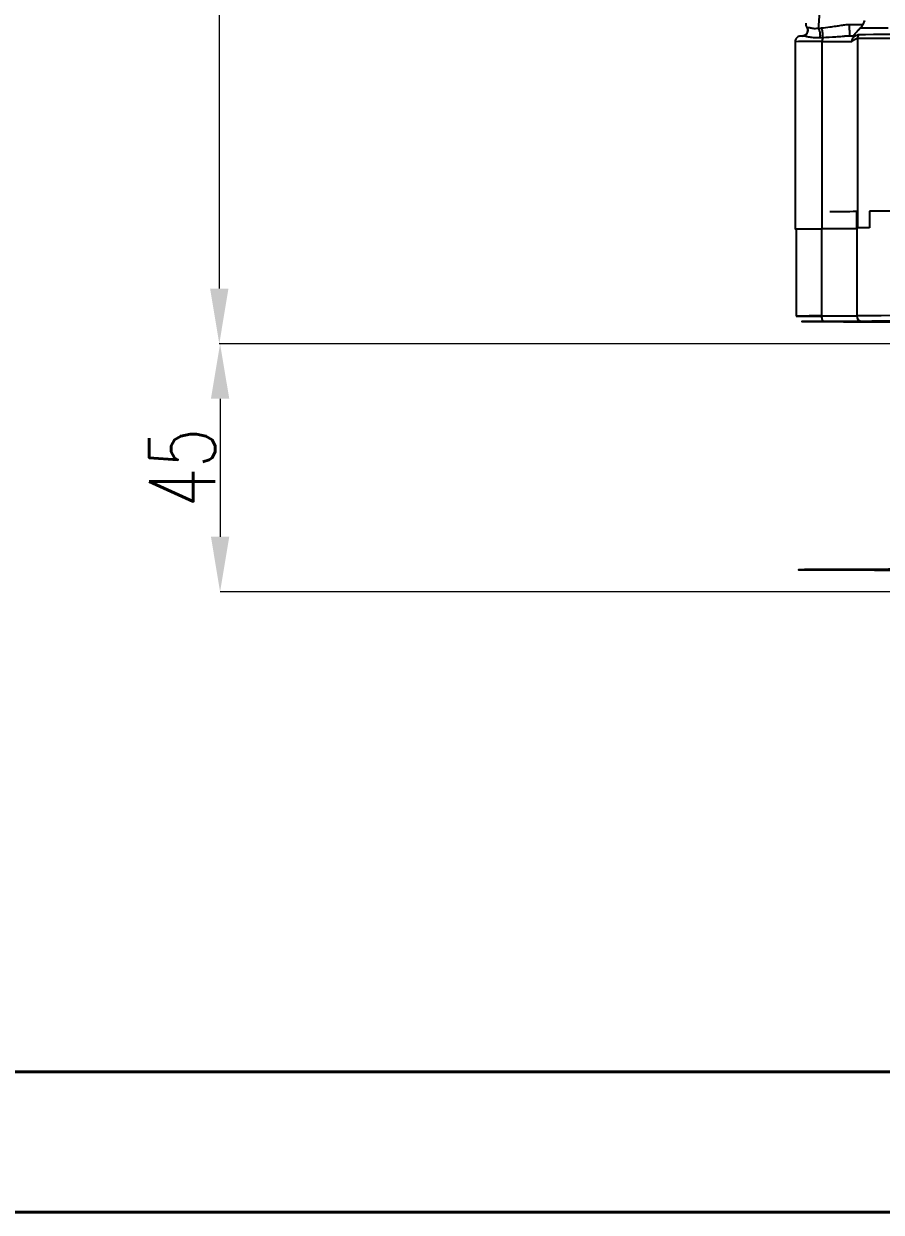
# Model space of a CAD drawing. Header units: millimetres. Extents: x 2251 to 4395, y 932 to 2449.
# Drawn here: x 2872.4 to 3028.3, y 932.4 to 1148.3 of the extents above; entities that cross this region are included whole.
import ezdxf

# ---------------------------------------------------------------- set-up
doc = ezdxf.new("R2010")
doc.units = ezdxf.units.MM
for name, color, linetype, lineweight in [('AM_5', 3, 'Continuous', 25), ('AM_BOR', 7, 'Continuous', 50), ('粗实线', 7, 'Continuous', 40)]:
    doc.layers.add(name, color=color, linetype=linetype, lineweight=lineweight)
doc.styles.add('SLDTEXTSTYLE1', font='txt.shx', dxfattribs={"width": 0.7, "bigfont": 'gbcbig.shx'})
doc.dimstyles.new('SLDDIMSTYLE12$0', dxfattribs={"dimtxt": 12, "dimasz": 10, "dimexe": 0, "dimexo": 0.0625, "dimgap": 0.875, "dimtad": 1, "dimdec": 1, "dimlfac": 1.8, "dimrnd": 1e-09, "dimzin": 12, "dimdsep": 46, "dimtxsty": 'SLDTEXTSTYLE1', "dimcen": 0.09, "dimdle": 8.16, "dimclrd": 3, "dimclre": 3, "dimadec": 0, "dimazin": 3, "dimtfac": 1, "dimtdec": 1, "dimtofl": 0, "dimtmove": 0, "dimatfit": 3, "dimfxl": 0, "dimfrac": 2, "dimtolj": 1, "dimlwd": 5, "dimlwe": 5, "dimarcsym": 0})

# ---------------------------------------------------------------- blocks, each defined once
blk = doc.blocks.new('*D73')
at = {"layer": 'AM_5', "color": 3, "lineweight": 5, "transparency": 16777216}
blk.add_line((3058.3, 1331.83), (2907.96, 1331.83), dxfattribs=at)
at = {"layer": 'AM_5', "color": 3, "linetype": 'Continuous', "lineweight": 5, "transparency": 16777216}
for p, q in [((2907.96, 1321.83), (2907.96, 1100.2)), ((3037.59, 1090.2), (2907.96, 1090.2))]:
    blk.add_line(p, q, dxfattribs=at)
at = {"layer": 'AM_5', "color": 3, "transparency": 16777216}
for points in [[(2906.29, 1321.83), (2909.62, 1321.83), (2907.96, 1331.83)], [(2906.29, 1100.2), (2909.62, 1100.2), (2907.96, 1090.2)]]:
    blk.add_solid(points, dxfattribs=at)
at = {"layer": 'Defpoints', "color": 0, "transparency": 16777216}
for p in [(3058.36, 1331.83), (2907.96, 1090.2), (3037.65, 1090.2)]:
    blk.add_point(p, dxfattribs=at)
at = {"layer": 'AM_5', "color": 0, "transparency": 16777216, "insert": (2901.08, 1164.12), "char_height": 12, "attachment_point": 5, "rotation": 90, "style": 'SLDTEXTSTYLE1'}
blk.add_mtext('\\A1;245', dxfattribs=at)
blk = doc.blocks.new('*D74')
at = {"layer": 'AM_5', "color": 3, "lineweight": 5, "transparency": 16777216}
blk.add_line((3037.56, 1090.2), (2908.1, 1090.2), dxfattribs=at)
at = {"layer": 'AM_5', "color": 3, "linetype": 'Continuous', "lineweight": 5, "transparency": 16777216}
for p, q in [((2908.1, 1080.2), (2908.1, 1055.13)), ((3036.66, 1045.13), (2908.1, 1045.13))]:
    blk.add_line(p, q, dxfattribs=at)
at = {"layer": 'AM_5', "color": 3, "transparency": 16777216}
for points in [[(2906.44, 1080.2), (2909.77, 1080.2), (2908.1, 1090.2)], [(2906.44, 1055.13), (2909.77, 1055.13), (2908.1, 1045.13)]]:
    blk.add_solid(points, dxfattribs=at)
at = {"layer": 'Defpoints', "color": 0, "transparency": 16777216}
for p in [(3037.62, 1090.2), (2908.1, 1045.13), (3036.73, 1045.13)]:
    blk.add_point(p, dxfattribs=at)
at = {"layer": 'AM_5', "color": 0, "transparency": 16777216, "insert": (2901.23, 1067.67), "char_height": 12, "attachment_point": 5, "rotation": 90, "style": 'SLDTEXTSTYLE1'}
blk.add_mtext('\\A1;45', dxfattribs=at)
blk = doc.blocks.new('rA3')
at = {"layer": '粗实线'}
for p, q in [((358.384, 129.26), (748.384, 129.26)), ((333.384, 124.26), (753.384, 124.26))]:
    blk.add_line(p, q, dxfattribs=at)

msp = doc.modelspace()

# ---------------------------------------------------------------- linework, layer by layer
at = {"color": 7, "linetype": 'Continuous', "lineweight": 25}
for p, q in [((3024.968, 1148.199), (3025.296, 1148.913)), ((3014.767, 1147.619), (3014.847, 1147.642)), ((3016.813, 1147.517), (3017.341, 1147.567)), ((3022.507, 1148.199), (3024.968, 1148.199)), ((3024.44, 1147.494), (3024.119, 1147.18)), ((3012.586, 1145.062), (3012.586, 1111.062)), ((3014.113, 1146.097), (3014.001, 1146.072)), ((3017.615, 1145.763), (3017.147, 1145.738)), ((3017.522, 1111.077), (3017.522, 1145.077)), ((3022.507, 1146.082), (3021.977, 1146.056)), ((3022.507, 1146.155), (3022.507, 1146.082)), ((3023.259, 1146.084), (3022.507, 1146.082)), ((3023.933, 1145.679), (3023.933, 1111.252)), ((3023.743, 1114.25), (3023.743, 1111.25)), ((3023.743, 1114.25), (3023.867, 1114.25)), ((3026.1, 1114.271), (3026.1, 1111.271)), ((3012.809, 1111.063), (3012.809, 1095.22)), ((3017.477, 1095.235), (3017.477, 1111.077)), ((3023.8, 1111.251), (3023.8, 1095.251))]:
    msp.add_line(p, q, dxfattribs=at)
at = {"color": 7, "linetype": 'Continuous', "lineweight": 25, "flags": 128}
for points in [[(3022.507, 1147.18), (3022.507, 1147.342), (3022.507, 1147.5), (3022.507, 1147.652), (3022.507, 1147.793), (3022.507, 1147.921), (3022.507, 1148.033), (3022.507, 1148.126), (3022.507, 1148.199)], [(3024.221, 1146.386), (3025.369, 1146.397), (3026.862, 1146.408), (3028.693, 1146.419), (3030.855, 1146.429), (3033.336, 1146.44), (3036.127, 1146.449), (3039.215, 1146.459), (3042.586, 1146.467), (3046.225, 1146.476), (3050.116, 1146.483), (3054.241, 1146.491), (3058.583, 1146.497), (3063.12, 1146.503), (3067.834, 1146.509), (3072.704, 1146.513), (3077.707, 1146.517), (3082.821, 1146.52), (3088.023, 1146.523)], [(3029.5, 1147.538), (3027.715, 1147.528), (3026.273, 1147.517), (3025.179, 1147.505), (3024.44, 1147.494)], [(3023.933, 1145.679), (3025.086, 1145.69), (3026.584, 1145.701), (3028.422, 1145.712), (3030.591, 1145.723), (3033.082, 1145.733), (3035.883, 1145.742), (3038.982, 1145.752), (3042.366, 1145.761), (3046.018, 1145.769), (3049.923, 1145.777), (3054.064, 1145.784), (3058.421, 1145.791), (3062.975, 1145.797), (3067.707, 1145.802), (3072.594, 1145.807), (3077.615, 1145.811), (3082.748, 1145.814), (3087.969, 1145.816)], [(3088.197, 1114.388), (3082.871, 1114.386), (3077.637, 1114.383), (3072.518, 1114.379), (3067.538, 1114.374), (3062.72, 1114.369), (3058.087, 1114.362), (3053.661, 1114.356), (3049.461, 1114.348), (3045.507, 1114.34), (3041.817, 1114.332), (3038.41, 1114.322), (3035.3, 1114.313), (3032.501, 1114.303), (3030.028, 1114.293), (3027.891, 1114.282), (3026.1, 1114.271)], [(3017.829, 1094.233), (3017.761, 1094.252), (3017.695, 1094.309), (3017.634, 1094.402), (3017.58, 1094.527), (3017.537, 1094.679), (3017.504, 1094.852), (3017.484, 1095.039), (3017.477, 1095.235)], [(3088.197, 1095.388), (3082.937, 1095.386), (3077.767, 1095.383), (3072.708, 1095.379), (3067.784, 1095.374), (3063.018, 1095.369), (3058.43, 1095.363), (3054.041, 1095.356), (3049.872, 1095.349), (3045.941, 1095.341), (3042.266, 1095.333), (3038.863, 1095.324), (3035.749, 1095.314), (3032.936, 1095.305), (3030.439, 1095.294), (3028.267, 1095.284), (3026.432, 1095.273), (3024.94, 1095.262), (3023.8, 1095.251)], [(3025.209, 1094.22), (3025.032, 1094.217), (3024.513, 1094.215), (3023.686, 1094.212), (3022.609, 1094.211), (3021.355, 1094.209), (3020.009, 1094.209), (3018.663, 1094.209), (3017.409, 1094.211), (3016.332, 1094.212), (3015.506, 1094.215), (3014.986, 1094.217), (3014.809, 1094.22), (3014.986, 1094.223), (3015.506, 1094.226), (3016.332, 1094.228), (3017.409, 1094.23), (3018.663, 1094.231), (3020.009, 1094.231), (3021.355, 1094.231), (3022.609, 1094.23), (3023.686, 1094.228), (3024.513, 1094.226), (3025.032, 1094.223), (3025.209, 1094.22)], [(3017.829, 1094.208), (3017.761, 1094.227), (3017.754, 1094.23)], [(3024.784, 1094.19), (3024.592, 1094.209), (3024.523, 1094.226)], [(3024.62, 1049.148), (3024.443, 1049.145), (3023.924, 1049.142), (3023.097, 1049.14), (3022.02, 1049.138), (3020.766, 1049.137), (3019.42, 1049.137), (3018.074, 1049.137), (3016.82, 1049.138), (3015.743, 1049.14), (3014.917, 1049.142), (3014.397, 1049.145), (3014.22, 1049.148), (3014.397, 1049.151), (3014.917, 1049.153), (3015.743, 1049.156), (3016.82, 1049.157), (3018.074, 1049.159), (3019.42, 1049.159), (3020.766, 1049.159), (3022.02, 1049.157), (3023.097, 1049.156), (3023.924, 1049.153), (3024.443, 1049.151), (3024.62, 1049.148)], [(3017.24, 1049.135), (3017.172, 1049.154), (3017.165, 1049.158)], [(3024.195, 1049.118), (3024.003, 1049.137), (3023.934, 1049.153)]]:
    msp.add_lwpolyline(points, dxfattribs=at)
at = {"color": 7, "linetype": 'Continuous', "lineweight": 25}
for centre, radius, start, end in [((3013.855, 1147.166), 1.1, 270.09999, 25.63662), ((3016.439, 691.294), 453.784, 89.86336, 90.48649), ((3019.835, 1145.112), 2.314, 163.65187, 180.85663), ((3016.702, 3043.439), 1898.362, 270.024744, 270.187646), ((3019.031, 1901.121), 786.885, 269.993192, 270.343129), ((3023.406, 1144.987), 33.739, 270.57375, 270.66978), ((3029.291, 613.637), 497.644, 90.36744, 90.63226), ((3016.472, 664.806), 430.43, 89.86614, 90.48756), ((3016.695, 1597.95), 502.745, 269.55713, 270.08916), ((3017.97, 2137.573), 1042.338, 269.972937, 270.320473), ((3024.792, 1095.243), 0.992, 179.54189, 269.50442)]:
    msp.add_arc(centre, radius, start, end, dxfattribs=at)
for points, knots in [([(3017.331, 1169.644), (3017.33, 1168.453), (3017.326, 1166.049), (3017.301, 1162.9), (3017.269, 1160.221), (3017.233, 1157.997), (3017.185, 1155.687), (3017.12, 1153.311), (3017.034, 1150.981), (3016.932, 1148.907), (3016.854, 1147.991), (3016.813, 1147.517)], [0, 0, 0, 0, 0.1217334, 0.2456529, 0.3295313, 0.4143849, 0.5002146, 0.6112196, 0.7315209, 0.8611156, 1, 1, 1, 1]), ([(3014.767, 1147.619), (3014.801, 1147.526), (3014.86, 1147.364), (3014.873, 1147.096), (3014.828, 1146.828), (3014.708, 1146.571), (3014.526, 1146.353), (3014.303, 1146.18), (3014.115, 1146.13), (3014.023, 1146.106)], [0, 0, 0, 0, 0.1529156, 0.2657043, 0.4140042, 0.5702861, 0.7000495, 0.8539974, 1, 1, 1, 1]), ([(3014.767, 1147.619), (3014.702, 1147.794), (3014.601, 1148.063), (3014.59, 1148.349), (3014.586, 1148.449)], [0, 0, 0, 0, 0.649785, 1, 1, 1, 1]), ([(3014.847, 1147.642), (3014.911, 1147.66), (3015.005, 1147.687), (3015.679, 1147.502), (3016.266, 1147.455), (3016.634, 1147.497), (3016.813, 1147.517)], [0, 0, 0, 0, 0.5280891, 0.7757084, 0.8910227, 1, 1, 1, 1]), ([(3017.147, 1145.738), (3017.158, 1145.803), (3017.179, 1145.938), (3017.187, 1146.19), (3017.171, 1146.476), (3017.129, 1146.771), (3017.064, 1147.045), (3016.984, 1147.267), (3016.898, 1147.43), (3016.841, 1147.489), (3016.813, 1147.517)], [0, 0, 0, 0, 0.111182, 0.2335049, 0.3645523, 0.5004088, 0.6362, 0.7670654, 0.889124, 1, 1, 1, 1]), ([(3017.341, 1147.567), (3017.866, 1147.618), (3018.783, 1147.707), (3019.974, 1147.884), (3020.947, 1148.035), (3021.757, 1148.163), (3022.289, 1148.189), (3022.507, 1148.199)], [0, 0, 0, 0, 0.2998788, 0.5240414, 0.7085127, 0.8805177, 1, 1, 1, 1]), ([(3017.615, 1145.763), (3017.624, 1145.826), (3017.642, 1145.959), (3017.65, 1146.211), (3017.639, 1146.498), (3017.604, 1146.799), (3017.551, 1147.079), (3017.484, 1147.307), (3017.412, 1147.475), (3017.364, 1147.537), (3017.341, 1147.567)], [0, 0, 0, 0, 0.1107503, 0.2328673, 0.3639412, 0.5, 0.6360588, 0.7671327, 0.8892497, 1, 1, 1, 1]), ([(3022.507, 1147.18), (3022.507, 1147.035), (3022.507, 1146.746), (3022.507, 1146.393), (3022.507, 1146.186), (3022.507, 1146.158), (3022.507, 1146.155)], [0, 0, 0, 0, 0.3205893, 0.6411787, 0.961768, 1, 1, 1, 1]), ([(3024.119, 1147.18), (3023.975, 1147.036), (3023.704, 1146.762), (3023.41, 1146.449), (3023.244, 1146.259), (3023.164, 1146.159), (3023.121, 1146.093), (3023.13, 1146.086), (3023.135, 1146.082)], [0, 0, 0, 0, 0.2963706, 0.5614084, 0.6796926, 0.7917416, 0.8963265, 1, 1, 1, 1]), ([(3023.156, 1145.834), (3023.388, 1145.992), (3023.85, 1146.308), (3024.098, 1146.36), (3024.221, 1146.386)], [0, 0, 0, 0, 0.5006525, 1, 1, 1, 1]), ([(3024.44, 1147.494), (3024.505, 1147.562), (3024.636, 1147.698), (3024.781, 1147.9), (3024.894, 1148.08), (3024.943, 1148.158), (3024.968, 1148.199)], [0, 0, 0, 0, 0.2574412, 0.5169374, 0.7503202, 1, 1, 1, 1]), ([(3013.839, 1146.066), (3013.803, 1146.066), (3013.682, 1146.065), (3013.622, 1146.064), (3013.568, 1146.063), (3013.531, 1146.062), (3013.47, 1146.056), (3013.367, 1146.041), (3013.175, 1145.986), (3012.93, 1145.839), (3012.715, 1145.585), (3012.592, 1145.308), (3012.6, 1145.126), (3012.603, 1145.062)], [0, 0, 0, 0, 0.09765574, 0.32952341, 0.45229602, 0.50973202, 0.53157644, 0.55586324, 0.62297078, 0.71971371, 0.82681332, 0.93903654, 1, 1, 1, 1]), ([(3017.147, 1145.738), (3016.81, 1145.733), (3016.098, 1145.722), (3015.344, 1145.844), (3014.866, 1145.938), (3014.619, 1145.986), (3014.209, 1146.059), (3014.022, 1146.063), (3013.857, 1146.066)], [0, 0, 0, 0, 0.1842083, 0.3884705, 0.5171044, 0.6010534, 0.6481318, 1, 1, 1, 1]), ([(3021.977, 1146.056), (3021.93, 1146.053), (3021.639, 1146.04), (3020.993, 1145.974), (3019.636, 1145.865), (3018.411, 1145.803), (3017.615, 1145.763)], [0, 0, 0, 0, 0.0324677, 0.2006712, 0.4805246, 1, 1, 1, 1]), ([(3023.156, 1145.834), (3023.118, 1145.786), (3023.038, 1145.687), (3022.956, 1145.495), (3022.913, 1145.29), (3022.917, 1145.149), (3022.919, 1145.087)], [0, 0, 0, 0, 0.2391493, 0.4971627, 0.7785241, 1, 1, 1, 1]), ([(3022.919, 1145.087), (3023.144, 1145.259), (3023.584, 1145.595), (3023.819, 1145.652), (3023.933, 1145.679)], [0, 0, 0, 0, 0.51151, 1, 1, 1, 1]), ([(3023.259, 1146.084), (3023.282, 1146.079), (3023.314, 1146.07), (3023.276, 1145.985), (3023.225, 1145.912), (3023.178, 1145.858), (3023.156, 1145.834)], [0, 0, 0, 0, 0.5469017, 0.7855349, 0.9022486, 1, 1, 1, 1]), ([(3012.809, 1111.059), (3012.71, 1111.06), (3012.456, 1111.063), (3012.838, 1111.067), (3013.845, 1111.072), (3015.44, 1111.075), (3016.828, 1111.077), (3017.522, 1111.077)], [0, 0, 0, 0, 0.1382127, 0.3536596, 0.5691064, 0.7845532, 1, 1, 1, 1]), ([(3017.829, 1094.233), (3017.275, 1094.232), (3016.142, 1094.231), (3014.832, 1094.228), (3013.995, 1094.224), (3013.719, 1094.22), (3013.995, 1094.216), (3014.832, 1094.213), (3016.142, 1094.21), (3017.275, 1094.208), (3017.829, 1094.208)], [0, 0, 0, 0, 0.122089, 0.25, 0.377911, 0.5, 0.622089, 0.75, 0.877911, 1, 1, 1, 1]), ([(3024.784, 1094.25), (3024.55, 1094.248), (3024.075, 1094.245), (3022.49, 1094.239), (3020.399, 1094.235), (3018.676, 1094.233), (3017.829, 1094.233)], [0, 0, 0, 0, 0.2457963, 0.5, 0.7542037, 1, 1, 1, 1]), ([(3017.829, 1094.208), (3018.676, 1094.207), (3020.399, 1094.205), (3022.49, 1094.201), (3024.075, 1094.196), (3024.55, 1094.192), (3024.784, 1094.19)], [0, 0, 0, 0, 0.2457963, 0.5, 0.7542037, 1, 1, 1, 1]), ([(3088.376, 1094.386), (3085.88, 1094.385), (3080.842, 1094.383), (3073.465, 1094.378), (3066.223, 1094.371), (3059.244, 1094.362), (3052.641, 1094.352), (3046.547, 1094.34), (3041.055, 1094.327), (3036.243, 1094.313), (3032.181, 1094.298), (3028.911, 1094.282), (3026.373, 1094.267), (3025.31, 1094.256), (3024.784, 1094.25)], [0, 0, 0, 0, 0.0799588, 0.1613715, 0.2441424, 0.3288926, 0.4142166, 0.5, 0.5857784, 0.6711024, 0.7558576, 0.8386237, 0.9200388, 1, 1, 1, 1]), ([(3024.784, 1094.19), (3025.316, 1094.185), (3026.389, 1094.174), (3028.524, 1094.16), (3030.328, 1094.152), (3031.023, 1094.149)], [0, 0, 0, 0, 0.3763945, 0.7596333, 1, 1, 1, 1]), ([(3087.787, 1049.314), (3085.291, 1049.313), (3080.253, 1049.311), (3072.876, 1049.305), (3065.634, 1049.298), (3058.655, 1049.289), (3052.052, 1049.279), (3045.959, 1049.267), (3040.466, 1049.254), (3035.654, 1049.24), (3031.592, 1049.225), (3028.322, 1049.21), (3025.784, 1049.194), (3024.721, 1049.183), (3024.195, 1049.178)], [0, 0, 0, 0, 0.0799588, 0.1613715, 0.2441424, 0.3288926, 0.4142166, 0.5, 0.5857784, 0.6711024, 0.7558576, 0.8386237, 0.9200388, 1, 1, 1, 1]), ([(3017.24, 1049.16), (3016.687, 1049.16), (3015.553, 1049.158), (3014.244, 1049.155), (3013.406, 1049.152), (3013.13, 1049.148), (3013.406, 1049.144), (3014.244, 1049.14), (3015.553, 1049.137), (3016.687, 1049.136), (3017.24, 1049.135)], [0, 0, 0, 0, 0.122089, 0.25, 0.377911, 0.5, 0.622089, 0.75, 0.877911, 1, 1, 1, 1]), ([(3024.195, 1049.178), (3023.961, 1049.176), (3023.486, 1049.172), (3021.902, 1049.167), (3019.81, 1049.163), (3018.087, 1049.161), (3017.24, 1049.16)], [0, 0, 0, 0, 0.2457963, 0.5, 0.7542037, 1, 1, 1, 1]), ([(3017.24, 1049.135), (3018.087, 1049.135), (3019.81, 1049.133), (3021.902, 1049.129), (3023.486, 1049.123), (3023.961, 1049.119), (3024.195, 1049.118)], [0, 0, 0, 0, 0.2457963, 0.5, 0.7542037, 1, 1, 1, 1]), ([(3024.195, 1049.118), (3024.727, 1049.112), (3025.8, 1049.101), (3027.935, 1049.088), (3029.739, 1049.08), (3030.434, 1049.076)], [0, 0, 0, 0, 0.3763945, 0.7596333, 1, 1, 1, 1])]:
    msp.add_open_spline(points, degree=3, knots=knots, dxfattribs=at)
for points in [[(3024.221, 1146.386), (3024.178, 1146.337), (3024.092, 1146.24), (3024.003, 1146.064), (3023.944, 1145.876), (3023.937, 1145.745), (3023.933, 1145.679)], [(3023.933, 1111.094), (3023.711, 1111.092), (3023.268, 1111.088), (3021.808, 1111.084), (3019.895, 1111.08), (3018.313, 1111.078), (3017.522, 1111.077)]]:
    msp.add_open_spline(points, degree=3, dxfattribs=at)

# ---------------------------------------------------------------- block references
at = {"layer": 'AM_BOR', "xscale": 5.104687500000001, "yscale": 5.104687500000001, "zscale": 5.104687500000001}
msp.add_blockref('rA3', (548.911, 298.125), dxfattribs=at)

# ---------------------------------------------------------------- dimensions: what is measured, and where the dimension line sits
at = {"layer": 'AM_5'}
dim = msp.add_linear_dim(base=(2907.958, 1090.203), p1=(3058.359, 1331.828), p2=(3037.652, 1090.203), angle=90, text='245', dimstyle='SLDDIMSTYLE12$0', override={"dimlfac": 1}, dxfattribs=at)
dim.commit()
dim.dimension.update_dxf_attribs({"geometry": '*D73', "text_midpoint": (2907.958, 1164.115), "dimtype": 160})
dim = msp.add_linear_dim(base=(2908.105, 1045.13), p1=(3037.62, 1090.203), p2=(3036.725, 1045.13), angle=90, text='45', dimstyle='SLDDIMSTYLE12$0', override={"dimlfac": 1, "dimpost": ''}, dxfattribs=at)
dim.commit()
dim.dimension.update_dxf_attribs({"geometry": '*D74', "text_midpoint": (2901.23, 1067.667)})

doc.saveas('drawing.dxf')
